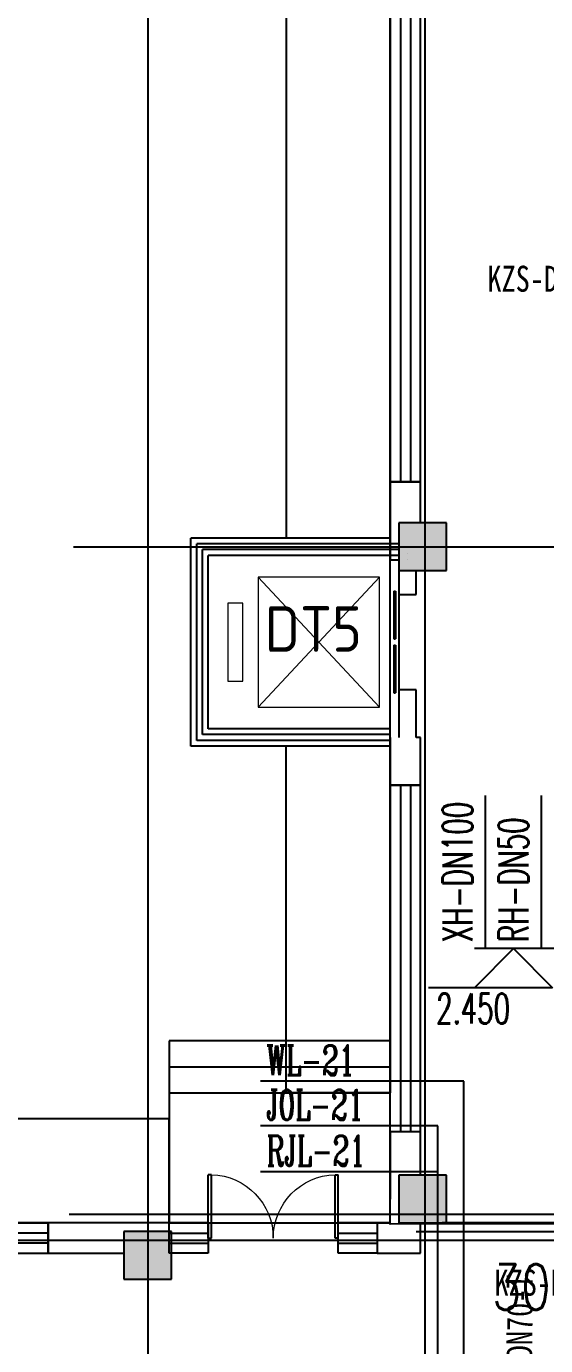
# Model space of a CAD drawing. Extents: x 0 to 2838408, y -923048 to 203859.
# Drawn here: x 2435317 to 2441310, y -258707 to -243490 of the extents above; entities that cross this region are included whole.
import ezdxf
from ezdxf.enums import TextEntityAlignment as Align

# ---------------------------------------------------------------- set-up
doc = ezdxf.new("R2010")
doc.units = 0
doc.header["$LTSCALE"] = 1000
doc.layers.add('A-FLOR-EVTR', color=8, linetype='Continuous', lineweight=0)
for name, color, linetype in [('COLUMN', 9, 'Continuous'), ('DIM_污水', 3, 'Continuous'), ('DIM_热回水', 3, 'Continuous'), ('DIM_热给水', 3, 'Continuous'), ('DIM_给水', 3, 'Continuous'), ('DOTE', 8, 'Continuous'), ('fur', 253, 'Continuous'), ('GROUND', 2, 'Continuous'), ('PUB_HATCH', 8, 'Continuous'), ('PUB_TEXT', 7, 'Continuous'), ('TWT_DIM', 3, 'Continuous'), ('TWT_ELEV', 3, 'Continuous'), ('WALL', 9, 'Continuous'), ('WINDOW', 4, 'Continuous'), ('XREF', 8, 'Continuous'), ('抗震支吊架', 2, 'Continuous')]:
    doc.layers.add(name, color=color, linetype=linetype)
doc.styles.add('_TCH_DIM_T3', font='SIMPLEX', dxfattribs={"width": 0.75, "bigfont": 'HZTXT'})
doc.styles.add('_TWT_DIM_ELE', font='SIMPLEX', dxfattribs={"width": 0.8, "height": 2.3, "bigfont": 'HZTXT'})
doc.styles.add('_TWT_PIPEDN', font='SIMPLEX', dxfattribs={"width": 0.8, "height": 2.3, "bigfont": 'HZTXT'})
doc.styles.add('_TWT_SERIAL', font='COMPLEX', dxfattribs={"width": 0.8, "height": 2.3, "bigfont": 'HZTXT'})
doc.styles.add('kzcad', font='', dxfattribs={"width": 0.8})
doc.styles.get("Standard").update_dxf_attribs({"font": 'geniso.shx', "bigfont": 'hztxt.shx'})
doc.styles.get('kzcad').set_extended_font_data('SimSun')
doc.dimstyles.new('_TWT_ARCH&&150', dxfattribs={"dimtxt": 525, "dimasz": 150, "dimexe": 375, "dimexo": 450, "dimgap": 150, "dimtad": 1, "dimdec": 0, "dimzin": 0, "dimdsep": 46, "dimtxsty": '_TCH_DIM_T3', "dimblk": 'ARCHTICK', "dimcen": 0.09, "dimclrt": 7, "dimazin": 2, "dimtfac": 1, "dimtdec": 0, "dimtix": 1, "dimtmove": 2, "dimatfit": 3, "dimfxl": 1, "dimtolj": 1, "dimtzin": 0, "dimarcsym": 0})

# ---------------------------------------------------------------- blocks, each defined once
blk = doc.blocks.new('$TCHSYS$WIN2D')
for p, q in [((-0.5, 0.5), (0.5, 0.5)), ((-0.5, 0.5), (-0.5, -0.5)), ((0.5, 0.5), (0.5, -0.5)), ((0.5, 0.1667), (-0.5, 0.1667)), ((0.5, -0.1667), (-0.5, -0.1667)), ((-0.5, -0.5), (0.5, -0.5))]:
    blk.add_line(p, q)
blk = doc.blocks.new('$WINLIB2D$00000001')
at = {"color": 0}
for points in [[(-0.5, 0.5), (-0.5, -0.5)], [(-0.5, 0.5), (0.5, 0.5)], [(0.5, -0.5), (0.5, 0.5)], [(0.5, 0.1667), (-0.5, 0.1667)], [(0.5, -0.1667), (-0.5, -0.1667)], [(-0.5, -0.5), (0.5, -0.5)]]:
    blk.add_lwpolyline(points, dxfattribs=at)
blk = doc.blocks.new('$DorLib2D$00000002')
for p, q in [((-0.5, 0), (-0.5, 0.4875)), ((-0.475, 0.4875), (-0.5, 0.4875)), ((-0.475, 0), (-0.475, 0.4875)), ((0.475, 0), (0.475, 0.4875)), ((0.475, 0.4875), (0.5, 0.4875)), ((0.5, 0), (0.5, 0.4875)), ((-0.5, 0), (-0.475, 0)), ((0.5, 0), (0.475, 0))]:
    blk.add_line(p, q)
at = {"lineweight": 13}
for centre, start, end in [((-0.4875, 0), 0, 88.53072), ((0.4875, 0), 91.46928, 180)]:
    blk.add_arc(centre, 0.4875, start, end, dxfattribs=at)
blk = doc.blocks.new('$DORLIB2D$00000127')
at = {"color": 0}
for points in [[(-0.533, 0.795), (-0.533, 0.69)], [(-0.033, 0.795), (-0.533, 0.795)], [(-0.033, 0.795), (-0.033, 0.69)], [(0.533, 0.795), (0.033, 0.795)], [(0.033, 0.795), (0.033, 0.69)], [(0.533, 0.795), (0.533, 0.69)], [(-0.033, 0.69), (-0.533, 0.69)], [(0.533, 0.69), (0.033, 0.69)], [(0.5, 0.5), (-0.5, 0.5)]]:
    blk.add_lwpolyline(points, dxfattribs=at)
blk = doc.blocks.new('1F1')
at = {"layer": 'PUB_HATCH'}
for points in [[(2440166.7, -249217.2), (2439616.7, -249217.2), (2439616.7, -249767.2), (2440166.7, -249767.2)], [(2440166.7, -256742.2), (2439616.7, -256742.2), (2439616.7, -257292.2), (2440166.7, -257292.2)], [(2436991.7, -257392.2), (2436441.7, -257392.2), (2436441.7, -257942.2), (2436991.7, -257942.2)]]:
    blk.add_hatch(color=256, dxfattribs=at).paths.add_polyline_path(points)
for p, q in [((2439516.7, -255192.2), (2436966.7, -255192.2)), ((2436966.7, -255192.2), (2436966.7, -257292.2)), ((2439516.7, -257292.2), (2439516.7, -255192.2)), ((2436966.7, -255492.2), (2439516.7, -255492.2)), ((2436966.7, -255792.2), (2439516.7, -255792.2)), ((2436966.7, -257292.2), (2439516.7, -257292.2))]:
    blk.add_line(p, q)
at = {"layer": 'A-FLOR-EVTR'}
for p, q in [((2437991.7, -251342.2), (2439391.7, -249842.2)), ((2439391.7, -251342.2), (2437991.7, -249842.2))]:
    blk.add_line(p, q, dxfattribs=at)
for points in [[(2439391.7, -251342.2), (2439391.7, -249842.2), (2437991.7, -249842.2), (2437991.7, -251342.2)], [(2437816.7, -251042.2), (2437816.7, -250142.2), (2437641.7, -250142.2), (2437641.7, -251042.2)]]:
    blk.add_lwpolyline(points, close=True, dxfattribs=at)
at = {"layer": 'COLUMN'}
for p, q in [((2440166.7, -249217.2), (2439616.7, -249217.2)), ((2439616.7, -249217.2), (2439616.7, -249767.2)), ((2440166.7, -249767.2), (2440166.7, -249217.2)), ((2439616.7, -249767.2), (2440166.7, -249767.2)), ((2440166.7, -256742.2), (2439616.7, -256742.2)), ((2439616.7, -256742.2), (2439616.7, -257292.2)), ((2440166.7, -257292.2), (2440166.7, -256742.2)), ((2439616.7, -257292.2), (2440166.7, -257292.2)), ((2436991.7, -257392.2), (2436441.7, -257392.2)), ((2436441.7, -257392.2), (2436441.7, -257942.2)), ((2436991.7, -257942.2), (2436991.7, -257392.2)), ((2436441.7, -257942.2), (2436991.7, -257942.2))]:
    blk.add_line(p, q, dxfattribs=at)
at = {"layer": 'DOTE'}
for p, q in [((2436716.7, -187892.2), (2436716.7, -271092.2)), ((2439916.7, -187892.2), (2439916.7, -271092.2)), ((2435862.3, -249492.2), (2453916.7, -249492.2)), ((2435812.3, -257192.2), (2453916.7, -257192.2)), ((2343216.7, -257492.2), (2453916.7, -257492.2))]:
    blk.add_line(p, q, dxfattribs=at)
at = {"layer": 'fur'}
for p, q in [((2442216.7, -257292.2), (2440116.7, -257292.2)), ((2439816.7, -257392.2), (2444316.7, -257392.2))]:
    blk.add_line(p, q, dxfattribs=at)
at = {"layer": 'GROUND'}
for p, q in [((2438316.7, -231342.2), (2438316.7, -249392.2)), ((2439516.7, -249392.2), (2438316.7, -249392.2)), ((2439516.7, -251792.2), (2438316.7, -251792.2)), ((2436966.7, -256092.2), (2363416.7, -256092.2)), ((2436966.7, -257292.2), (2436966.7, -256092.2))]:
    blk.add_line(p, q, dxfattribs=at)
for points in [[(2439516.7, -231342.2), (2439516.7, -249392.2)], [(2439516.7, -251792.2), (2439516.7, -255792.2), (2438316.7, -255792.2), (2438316.7, -251792.2)], [(2436966.7, -257292.2), (2363416.7, -257292.2)]]:
    blk.add_lwpolyline(points, dxfattribs=at)
at = {"layer": 'WALL'}
for p, q in [((2439866.7, -248742.2), (2439516.7, -248742.2)), ((2439516.7, -248742.2), (2439516.7, -249492.2)), ((2439866.7, -249217.2), (2439866.7, -248742.2)), ((2437216.7, -251792.2), (2437216.7, -249392.2)), ((2439516.7, -249392.2), (2437216.7, -249392.2)), ((2437283.4, -251725.5), (2437283.4, -249458.9)), ((2439616.7, -249458.9), (2437283.4, -249458.9)), ((2437350.1, -251658.9), (2437350.1, -249525.5)), ((2439616.7, -249525.5), (2437350.1, -249525.5)), ((2439516.7, -249492.2), (2439516.7, -249642.2)), ((2439716.7, -249492.2), (2439716.7, -249492.2)), ((2437416.7, -251592.2), (2437416.7, -249592.2)), ((2439616.7, -249592.2), (2437416.7, -249592.2)), ((2439516.7, -249642.2), (2439616.7, -249642.2)), ((2439716.7, -249567.2), (2439716.7, -249567.2)), ((2439716.7, -249642.2), (2439716.7, -249642.2)), ((2439616.7, -249767.2), (2439616.7, -250042.2)), ((2439816.7, -250042.2), (2439816.7, -249767.2)), ((2439616.7, -250042.2), (2439816.7, -250042.2)), ((2439816.7, -251142.2), (2439616.7, -251142.2)), ((2439616.7, -251142.2), (2439616.7, -251692.2)), ((2439816.7, -251692.2), (2439816.7, -251142.2)), ((2439516.7, -251658.9), (2437350.1, -251658.9)), ((2439516.7, -251592.2), (2437416.7, -251592.2)), ((2439516.7, -251792.2), (2437216.7, -251792.2)), ((2439516.7, -251725.5), (2437283.4, -251725.5)), ((2439516.7, -251692.2), (2439516.7, -252242.2)), ((2439866.7, -251692.2), (2439816.7, -251692.2)), ((2439866.7, -252242.2), (2439866.7, -251692.2)), ((2439516.7, -252242.2), (2439866.7, -252242.2)), ((2439866.7, -256242.2), (2439516.7, -256242.2)), ((2439516.7, -256242.2), (2439516.7, -257017.2)), ((2439866.7, -256742.2), (2439866.7, -256242.2)), ((2439516.7, -257292.2), (2439516.7, -257017.2)), ((2436716.7, -257292.2), (2435566.7, -257292.2)), ((2435566.7, -257292.2), (2435566.7, -257642.2)), ((2436966.7, -257292.2), (2436716.7, -257292.2)), ((2436966.7, -257392.2), (2436966.7, -257292.2)), ((2439516.7, -257292.2), (2439366.7, -257292.2)), ((2439366.7, -257292.2), (2439366.7, -257642.2)), ((2439866.7, -257642.2), (2439866.7, -257292.2)), ((2435566.7, -257642.2), (2436441.7, -257642.2)), ((2439366.7, -257642.2), (2439866.7, -257642.2))]:
    blk.add_line(p, q, dxfattribs=at)
blk.add_lwpolyline([(2439516.7, -201708), (2452116.7, -201692.2), (2452116.7, -257292.2), (2439516.7, -257308)], close=True, dxfattribs=at)
at = {"layer": 'WINDOW'}
blk.add_line((2437416.7, -257292.2), (2438916.7, -257292.2), dxfattribs=at)
for name, p, xscale, yscale, zscale, rotation in [('$TCHSYS$WIN2D', (2439691.7, -245492.2), -6500, -350, -6500, 270.0000000003765), ('$DORLIB2D$00000127', (2439716.7, -250592.2), 1100, 200, 1100, 90.00000000085242), ('$TCHSYS$WIN2D', (2439691.7, -254242.2), 4000, -350, 4000, 90)]:
    blk.add_blockref(name, p, dxfattribs=dict(at, xscale=xscale, yscale=yscale, zscale=zscale, rotation=rotation))
for name, p, xscale, yscale, zscale in [('$DorLib2D$00000002', (2438166.7, -257467.2), -1500, 1500, -1500), ('$WINLIB2D$00000001', (2434666.7, -257467.2), 1800, 350, 1800), ('$WINLIB2D$00000001', (2437191.7, -257467.2), -450.0000000065193, 350, -450.0000000065193), ('$WINLIB2D$00000001', (2439141.7, -257467.2), -450.0000000002328, 350, -450.0000000002328)]:
    blk.add_blockref(name, p, dxfattribs=dict(at, xscale=xscale, yscale=yscale, zscale=zscale))
at = {"layer": 'PUB_TEXT'}
blk.add_text('DT5', height=525, dxfattribs=at).set_placement((2438067.8, -250703.3))
blk = doc.blocks.new('_ArchTick')
at = {"color": 0, "linetype": 'ByBlock', "const_width": 0.4}
blk.add_lwpolyline([(-0.5, -0.5), (0.5, 0.5)], dxfattribs=at)
blk = doc.blocks.new('*D2991')
at = {"layer": 'Defpoints', "color": 0, "linetype": 'ByBlock', "transparency": 16777216}
for p in [(2441917, -258369), (2441617, -258505), (2441917, -258505)]:
    blk.add_point(p, dxfattribs=at)
at = {"layer": 'TWT_DIM', "color": 0, "linetype": 'ByBlock', "lineweight": -2, "transparency": 16777216}
for p, q in [((2441617, -258055), (2441617, -257994)), ((2441917, -258055), (2441917, -257994)), ((2441617, -258369), (2441917, -258369))]:
    blk.add_line(p, q, dxfattribs=at)
at = {"layer": 'TWT_DIM', "color": 0, "linetype": 'ByBlock', "lineweight": -2, "transparency": 16777216, "xscale": 150, "yscale": 150, "zscale": 150, "rotation": 180}
blk.add_blockref('_ArchTick', (2441617, -258369), dxfattribs=at)
at = {"layer": 'TWT_DIM', "color": 0, "linetype": 'ByBlock', "lineweight": -2, "transparency": 16777216, "xscale": 150, "yscale": 150, "zscale": 150}
blk.add_blockref('_ArchTick', (2441917, -258369), dxfattribs=at)
at = {"layer": 'TWT_DIM', "color": 7, "linetype": 'ByBlock', "transparency": 16777216, "insert": (2441197, -258031), "char_height": 525, "attachment_point": 5, "style": '_TCH_DIM_T3'}
blk.add_mtext('\\A1;300', dxfattribs=at)

msp = doc.modelspace()

# ---------------------------------------------------------------- linework, layer by layer
at = {"layer": 'DIM_污水'}
for p, q in [((2440366.7, -255657.7), (2438017.8, -255657.7)), ((2440366.7, -260642.2), (2440366.7, -255657.7))]:
    msp.add_line(p, q, dxfattribs=at)
at = {"layer": 'DIM_热回水', "linetype": 'ByBlock'}
for p, q in [((2440616, -254128.3), (2440616, -252360.5)), ((2441261, -254128.3), (2441261, -252360.5)), ((2441261, -254128.3), (2440616, -254128.3)), ((2441991.7, -254128.3), (2441261, -254128.3))]:
    msp.add_line(p, q, dxfattribs=at)
at = {"layer": 'DIM_热给水'}
for p, q in [((2440066.7, -256700.8), (2438017.8, -256700.8)), ((2440066.7, -260642.2), (2440066.7, -256700.8))]:
    msp.add_line(p, q, dxfattribs=at)
at = {"layer": 'DIM_给水'}
for p, q in [((2440066.7, -256172.2), (2438017.8, -256172.2)), ((2440066.7, -260142.2), (2440066.7, -256172.2))]:
    msp.add_line(p, q, dxfattribs=at)
at = {"layer": 'TWT_ELEV', "linetype": 'ByBlock'}
for p, q in [((2440938.5, -254128.3), (2440488.5, -254578.3)), ((2441195.2, -254128.3), (2440488.5, -254128.3)), ((2440938.5, -254128.3), (2441388.5, -254578.3)), ((2441388.5, -254578.3), (2439959.1, -254578.3))]:
    msp.add_line(p, q, dxfattribs=at)

# ---------------------------------------------------------------- block references
at = {"layer": 'XREF'}
msp.add_blockref('1F1', (0, 0), dxfattribs=at)

# ---------------------------------------------------------------- texts
at = {"layer": 'DIM_污水', "color": 7, "style": '_TWT_SERIAL', "width": 0.64}
msp.add_text('WL-21', height=345, dxfattribs=at).set_placement((2438086.8, -255588.7))
at = {"layer": 'DIM_热回水', "color": 7, "linetype": 'ByBlock', "style": '_TWT_PIPEDN', "width": 0.64}
msp.add_text('XH-DN100', height=345, rotation=90, dxfattribs=at).set_placement((2440466, -254053.3))
at = {"layer": 'DIM_热回水', "color": 251, "linetype": 'ByBlock', "style": '_TWT_PIPEDN', "width": 0.64}
msp.add_text('RH-DN50', height=345, rotation=90, dxfattribs=at).set_placement((2441111, -254053.3))
at = {"layer": 'DIM_热给水', "color": 7, "style": '_TWT_SERIAL', "width": 0.64}
msp.add_text('RJL-21', height=345, dxfattribs=at).set_placement((2438086.8, -256631.8))
at = {"layer": 'DIM_给水', "color": 7, "style": '_TWT_SERIAL', "width": 0.64}
msp.add_text('J0L-21', height=345, dxfattribs=at).set_placement((2438086.8, -256103.2))
at = {"layer": 'TWT_ELEV', "color": 7, "linetype": 'ByBlock', "style": '_TWT_DIM_ELE', "width": 0.64}
msp.add_text('2.450', height=345, dxfattribs=at).set_placement((2440046.6, -254992.3))
at = {"layer": '抗震支吊架', "color": 2, "style": 'kzcad', "width": 0.8}
for s, rotation, p in [('KZS-DN100-TL', 359.88539, (2441616.7, -246552.2)), ('KZS-DN100-T', 359.88539, (2441616.7, -258132.2)), ('KZS-DN100+DN70-T', 89.88539, (2441156.7, -259192.2))]:
    msp.add_text(s, height=300, rotation=rotation, dxfattribs=at).set_placement(p, align=Align.CENTER)

# ---------------------------------------------------------------- dimensions: what is measured, and where the dimension line sits
at = {"layer": 'TWT_DIM', "linetype": 'ByBlock'}
dim = msp.add_linear_dim(base=(2441916.7, -258368.8), p1=(2441616.7, -258504.6), p2=(2441916.7, -258504.6), angle=0, dimstyle='_TWT_ARCH&&150', dxfattribs=at)
dim.commit()
dim.dimension.update_dxf_attribs({"geometry": '*D2991', "text_midpoint": (2441196.7, -258031.3), "dimtype": 129})

doc.saveas('drawing.dxf')
